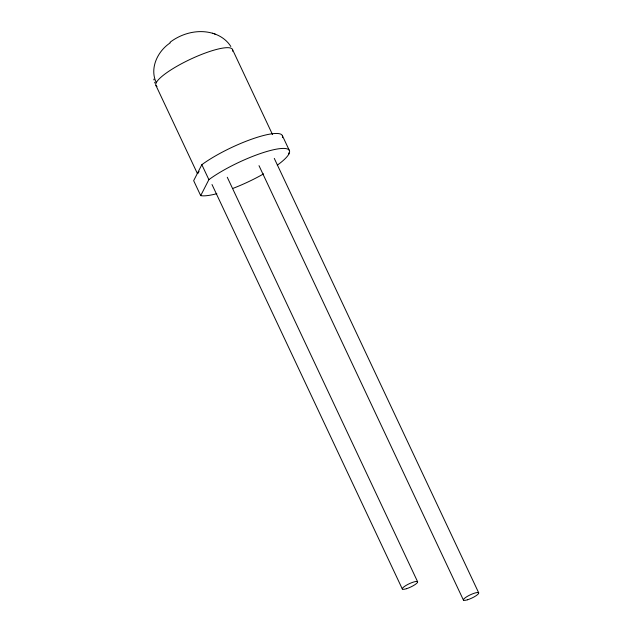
<?xml version="1.0" encoding="UTF-8"?>
<svg xmlns="http://www.w3.org/2000/svg" width="632" height="632" viewBox="0 0 632 632"><rect width="100%" height="100%" fill="white"/><g stroke="black" fill="none" stroke-linecap="round" stroke-linejoin="round"><path stroke-width="0.95" d="M282.433 137.657A50.75 10.815 -25.2 0 0 254.451 138.218A50.75 10.815 -25.2 0 0 201.837 164.691L193.661 180.673L200.7 195.628A50.75 10.815 -25.2 0 0 216.831 193.692M200.7 195.628L208.876 179.646A50.75 10.815 -25.2 0 1 274.438 149.547A50.75 10.815 -25.2 0 1 277.298 165.173M170.229 42.865C157.676 51.129 149.357 68.224 156.278 82.642M170 42.304C182.111 33.069 198.701 28.851 213.458 33.536M214.264 33.804C220.971 36.04 227.085 40.448 230.846 46.499M212.494 33.219L215.172 34.104M282.299 135.477L289.33 150.432M288.516 152.968L288.958 153.9M232.394 49.304L272.526 134.6M274.28 158.403L478.701 592.816M259.002 165.663L463.422 600.076M227.275 177.26L417.618 581.748M211.997 184.52L402.331 589.008M201.837 164.691L208.876 179.646M155.993 85.589L197.389 173.547M154.666 82.255L154.966 83.132M154.026 80.011L153.829 79.126M157.02 86.521A42.297 9.014 -25.2 0 1 190.722 59.116A42.297 9.014 -25.2 0 1 232.537 51.176M198.14 173.239A42.297 9.014 -25.2 0 1 199.064 171.438M263.591 173.887A50.75 10.815 -25.2 0 1 233.113 188.328M467.522 599.784A8.461 1.801 -25.2 0 0 478.748 592.942A8.461 1.801 -25.2 0 0 466.922 596.624A8.461 1.801 -25.2 0 0 467.522 599.784M406.431 588.716A8.461 1.801 -25.2 0 0 417.657 581.875A8.461 1.801 -25.2 0 0 405.831 585.556A8.461 1.801 -25.2 0 0 406.431 588.716"/></g></svg>
